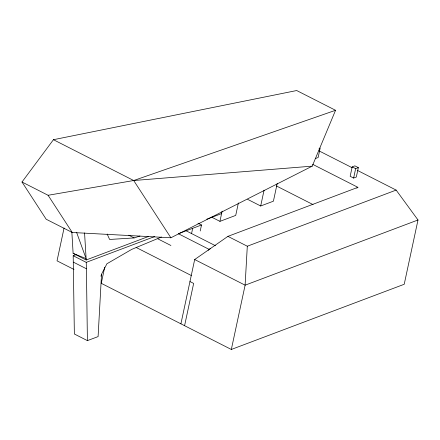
<?xml version="1.0" encoding="UTF-8"?>
<svg xmlns="http://www.w3.org/2000/svg" width="440" height="440" viewBox="0 0 440 440"><rect width="100%" height="100%" fill="white"/><g stroke="black" fill="none" stroke-linecap="round" stroke-linejoin="round"><path stroke-width="0.66" d="M161.458 237.006L131.675 249.409L106.909 263.774L101.519 274.263L98.098 336.595L87.406 340.626L74.36 333.993L73.189 255.728L76.389 254.518M231.33 349.465L404.217 284.273L418 219.984L396.149 190.091L247.302 246.219L245.113 285.175L231.33 349.465L101.261 283.322L104.715 267.218M64.07 228.019L57.035 260.838L73.997 269.462M191.532 233.657L192.676 228.316M200.216 230.978L201.504 224.989L197.923 223.168M180.906 323.824L194.684 259.534L227.915 236.363L357.924 187.336L312.67 164.329M184.586 325.694L193.649 283.421L189.965 281.551M211.629 217.135L219.929 221.359L222.123 211.118M238.398 202.906L235.719 215.402L219.929 221.359M247.638 199.359L260.684 205.992L264.066 190.207M277.216 183.436L273.411 201.19L260.684 205.992M352.182 166.87L350.158 176.297L353.628 178.063L356.318 177.051L358.341 167.624L354.871 165.858L352.182 166.87L355.652 168.636L358.341 167.624M353.628 178.063L355.652 168.636M100.936 276.227L101.519 274.263M312.241 166.144L335.555 110.292L296.698 90.536L53.433 139.706L22 182.012L46.173 219.23L72.259 232.49L170.885 237.776L312.241 166.144L133.694 180.521L48.087 195.278L22 182.012M208.181 250.36L208.918 249.266L210.711 248.595M356.796 188.122L357.924 187.336M319.033 148.517L320.161 148.088L318.142 157.514L315.315 158.582M71.868 232.359L73.117 253.352L86.158 259.985L148.363 236.528M73.189 255.728L86.229 262.361L154.82 236.495M206.816 219.181L221.59 213.609M201.504 224.989L178.343 233.723L208.918 249.266M418 219.984L245.113 285.175L194.684 259.534M53.433 139.706L133.694 180.521L335.555 110.292M107.151 234.009L109.604 239.465L134.134 237.93L139.959 236.027M73.117 253.352L86.119 258.632L86.158 259.985M319.011 150.865L352.066 167.679M357.577 170.478L396.149 190.091M276.293 185.9L313.055 204.595M227.915 236.363L247.302 246.219M186.109 230.797L215.457 245.718M157.878 238.865L170.918 245.498M128.799 235.213L134.134 237.93M136.125 247.456L191.263 275.495M73.376 262.136L86.416 268.769L87.406 340.626M133.694 180.521L170.885 237.776M48.087 195.278L72.259 232.49M76.549 232.238L86.119 258.632L84.562 232.898M86.229 262.361L86.416 268.769"/></g></svg>
